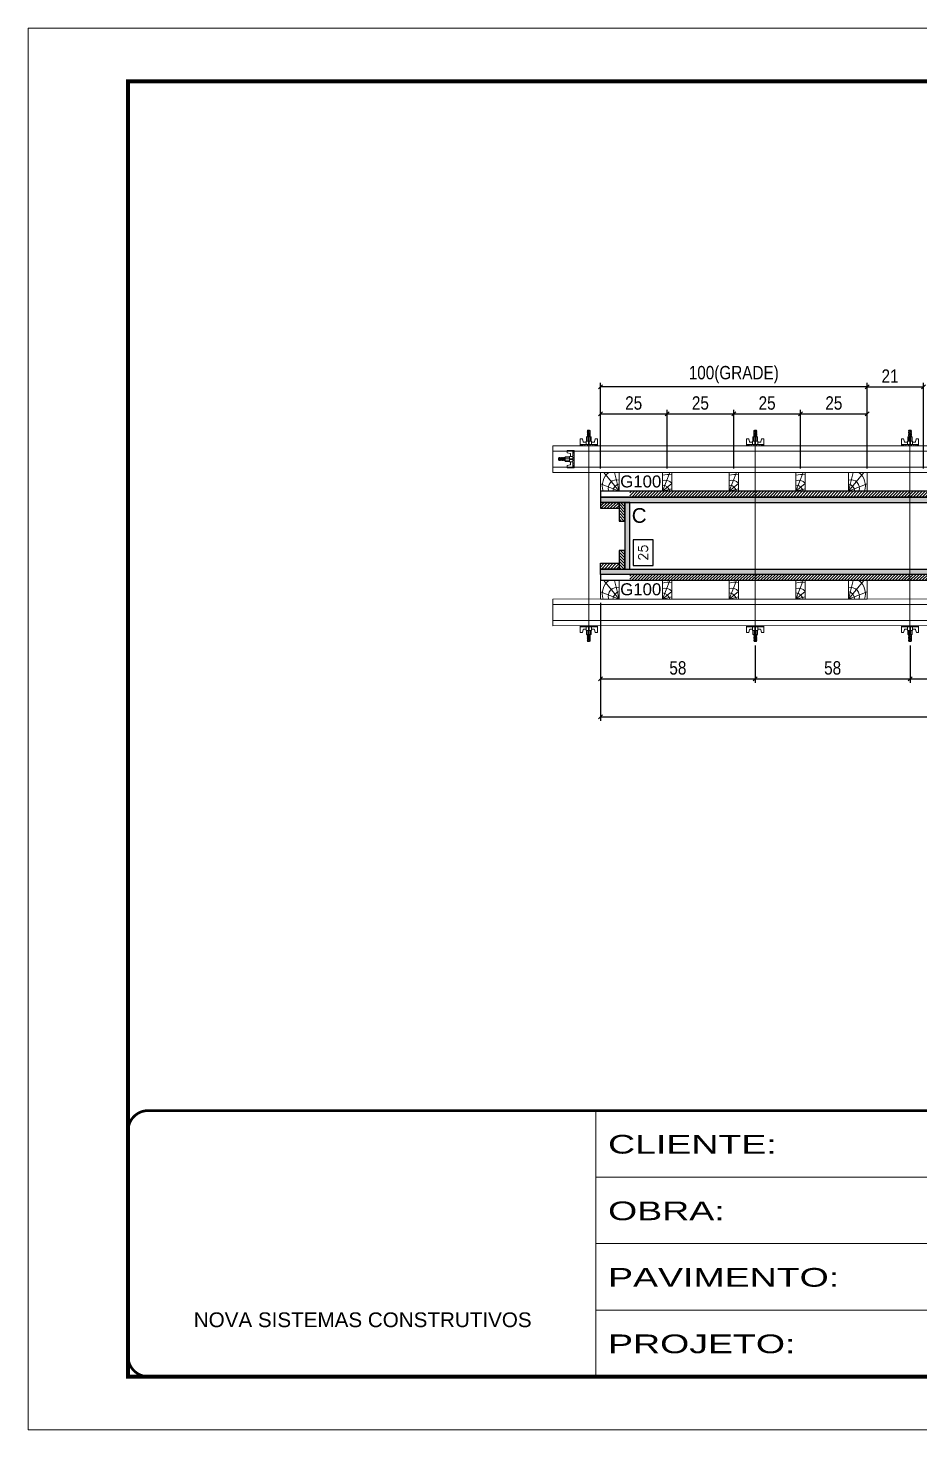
# Model space of a CAD drawing. Extents: x 14400 to 27878, y -21631 to 6985.
# Drawn here: x 17597 to 18265, y 2489 to 3539 of the extents above; entities that cross this region are included whole.
import ezdxf
from ezdxf.enums import TextEntityAlignment as Align

# ---------------------------------------------------------------- set-up
doc = ezdxf.new("R2010")
doc.units = 0
doc.linetypes.add('CONTINUO', pattern=[0])
doc.linetypes.add('DASHED', pattern=[0.75, 0.5, -0.25])
for name, color, linetype in [('CHAPA', 1, 'Continuous'), ('COTA', 241, 'Continuous'), ('SARRAFO', 251, 'Continuous'), ('TEXTO_GERAL', 7, 'Continuous')]:
    doc.layers.add(name, color=color, linetype=linetype)
for name, color, linetype, lineweight in [('Folhas', 255, 'Continuous', 9), ('Hachura', 251, 'Continuous', 9), ('Madeira', 126, 'Continuous', 18), ('Perfil Metálico', 224, 'Continuous', 18), ('SARRAFO DE PRESSAO', 251, 'DASHED', 9)]:
    doc.layers.add(name, color=color, linetype=linetype, lineweight=lineweight)
doc.styles.add('ARIAL', font='arial.ttf')
doc.styles.add('COTA TECNICA 2X', font='techl___.ttf', dxfattribs={"height": 10})
doc.styles.add('ROMANS', font='romans.shx')
doc.styles.add('SANSSERIF', font='sas_____.pfb')
doc.styles.add('Tecnologia', font='')
doc.styles.get('Tecnologia').set_extended_font_data('Forgotten Futurist')
doc.dimstyles.new('SECAO PILAR', dxfattribs={"dimtxt": 10, "dimasz": 3, "dimexe": 3, "dimexo": 3, "dimgap": 3, "dimtad": 1, "dimdec": 1, "dimlfac": 0.5, "dimzin": 12, "dimdsep": 46, "dimtxsty": 'COTA TECNICA 2X', "dimblk1": 'OBLIQUE', "dimblk2": 'OBLIQUE', "dimsah": 1, "dimcen": 0.9, "dimclrd": 256, "dimclre": 256, "dimclrt": 256, "dimadec": 1, "dimazin": 3, "dimtfac": 1, "dimtdec": 1, "dimtmove": 0, "dimatfit": 3, "dimfxl": 1, "dimtolj": 1, "dimtzin": 12, "dimarcsym": 0})
doc.dimstyles.new('SECÇÃO 2', dxfattribs={"dimtxt": 7, "dimasz": 6, "dimexe": 0.18, "dimexo": 2, "dimgap": -4, "dimtad": 3, "dimdec": 1, "dimlfac": 0.5, "dimzin": 12, "dimdsep": 46, "dimtxsty": 'ROMANS', "dimblk": 'ARCHTICK', "dimcen": 0.09, "dimse1": 1, "dimse2": 1, "dimsd1": 1, "dimsd2": 1, "dimclrd": 180, "dimclre": 5, "dimclrt": 1, "dimadec": 0, "dimazin": 3, "dimtfac": 1, "dimtdec": 1, "dimtofl": 0, "dimtmove": 0, "dimatfit": 3, "dimldrblk": 'ARCHTICK', "dimfxl": 1, "dimtolj": 1, "dimtzin": 0, "dimarcsym": 0})

# ---------------------------------------------------------------- blocks, each defined once
blk = doc.blocks.new('9999999999')
at = {"color": 30, "linetype": 'CONTINUO'}
for p, q in [((98564.6, 34230.2), (98564.6, 34429.4)), ((98564.6, 34379.6), (99584, 34379.6)), ((98564.6, 34329.8), (99488, 34329.8)), ((98564.6, 34280), (99488, 34280))]:
    blk.add_line(p, q, dxfattribs=at)
at = {"color": 30, "linetype": 'CONTINUO', "const_width": 2}
blk.add_lwpolyline([(99584, 34230.2), (99584, 34414.4, 0.414214), (99569, 34429.4), (98229, 34429.4, 0.414214), (98214, 34414.4), (98214, 34245.2, 0.414214), (98229, 34230.2), (99584, 34230.2)], format="xyb", dxfattribs=at)
at = {"layer": 'Folhas'}
blk.add_lwpolyline([(98139, 34190.2), (99624, 34190.2), (99624, 35240.2), (98139, 35240.2)], close=True, dxfattribs=at)
at = {"layer": 'Folhas', "color": 30, "const_width": 3}
blk.add_lwpolyline([(98214, 34230.2), (99584, 34230.2), (99584, 35200.2), (98214, 35200.2)], close=True, dxfattribs=at)
at = {"color": 7, "linetype": 'Continuous', "ltscale": 5, "style": 'ARIAL'}
blk.add_text('NOVA SISTEMAS CONSTRUTIVOS', height=11.059, dxfattribs=at).set_placement((98263.2, 34267.2))
at = {"layer": 'Folhas', "color": 7, "style": 'Tecnologia', "width": 1.5}
for s, p in [('CLIENTE:', (98573.7, 34397.2)), ('OBRA:', (98573.7, 34347.3)), ('PAVIMENTO:', (98573.7, 34297.5)), ('PROJETO:', (98573.7, 34247.7))]:
    blk.add_text(s, height=14, dxfattribs=at).set_placement(p)
blk = doc.blocks.new('*D4417')
at = {"layer": 'COTA', "color": 180, "lineweight": -2, "transparency": 16777216}
for p, q in [((18065.4, 3155.7), (18050.4, 3155.7)), ((18050.4, 3155.7), (18050.4, 3136.4)), ((18065.4, 3136.4), (18065.4, 3155.7)), ((18050.4, 3136.4), (18065.4, 3136.4))]:
    blk.add_line(p, q, dxfattribs=at)
at = {"layer": 'Defpoints', "color": 0, "transparency": 16777216}
for p in [(18065.3, 3183.7), (18065.3, 3133.7), (18069.4, 3133.7)]:
    blk.add_point(p, dxfattribs=at)
at = {"layer": 'COTA', "color": 1, "transparency": 16777216, "insert": (18057.9, 3146.1), "char_height": 7, "attachment_point": 5, "rotation": 90, "style": 'ROMANS'}
blk.add_mtext('\\A1;25', dxfattribs=at)
blk = doc.blocks.new('_ArchTick')
at = {"color": 0, "linetype": 'ByBlock', "const_width": 0.15}
blk.add_lwpolyline([(-0.5, -0.5), (0.5, 0.5)], dxfattribs=at)
blk = doc.blocks.new('*D4418')
at = {"layer": 'COTA', "color": 180, "lineweight": -2, "transparency": 16777216}
for p, q in [((18392.6, 3152.7), (18366.6, 3152.7)), ((18366.6, 3152.7), (18366.6, 3137.7)), ((18392.6, 3137.7), (18392.6, 3152.7)), ((18366.6, 3137.7), (18392.6, 3137.7))]:
    blk.add_line(p, q, dxfattribs=at)
at = {"layer": 'Defpoints', "color": 0, "transparency": 16777216}
for p in [(18048, 3133.7), (18704, 3133.7), (18704, 3133.7)]:
    blk.add_point(p, dxfattribs=at)
at = {"layer": 'COTA', "color": 1, "transparency": 16777216, "insert": (18379.6, 3145.2), "char_height": 7, "attachment_point": 5, "style": 'ROMANS'}
blk.add_mtext('\\A1;328', dxfattribs=at)
blk = doc.blocks.new('_Oblique')
at = {"color": 0, "linetype": 'ByBlock', "lineweight": -2}
blk.add_line((-0.5, -0.5), (0.5, 0.5), dxfattribs=at)
blk = doc.blocks.new('*D4419')
at = {"layer": 'COTA', "lineweight": -2, "transparency": 16777216}
for p, q in [((18026, 3108.4), (18026, 3020.2)), ((18726, 3108.4), (18726, 3020.2)), ((18026, 3023.2), (18726, 3023.2))]:
    blk.add_line(p, q, dxfattribs=at)
at = {"layer": 'Defpoints', "color": 0, "transparency": 16777216}
for p in [(18026, 3111.4), (18726, 3111.4), (18726, 3023.2)]:
    blk.add_point(p, dxfattribs=at)
at = {"layer": 'COTA', "lineweight": -2, "transparency": 16777216, "xscale": 3, "yscale": 3, "zscale": 3, "rotation": 180}
blk.add_blockref('_Oblique', (18026, 3023.2), dxfattribs=at)
at = {"layer": 'COTA', "lineweight": -2, "transparency": 16777216, "xscale": 3, "yscale": 3, "zscale": 3}
blk.add_blockref('_Oblique', (18726, 3023.2), dxfattribs=at)
at = {"layer": 'COTA', "transparency": 16777216, "insert": (18376, 3031.4), "char_height": 10, "attachment_point": 5, "style": 'COTA TECNICA 2X'}
blk.add_mtext('\\A1;350 - PAINEL', dxfattribs=at)
blk = doc.blocks.new('*D4420')
at = {"layer": 'COTA', "lineweight": -2, "transparency": 16777216}
for p, q in [((18026, 3108.3), (18026, 3048.6)), ((18142, 3076.6), (18142, 3048.6)), ((18026, 3051.6), (18142, 3051.6))]:
    blk.add_line(p, q, dxfattribs=at)
at = {"layer": 'Defpoints', "color": 0, "transparency": 16777216}
for p in [(18026, 3111.3), (18142, 3079.6), (18142, 3051.6)]:
    blk.add_point(p, dxfattribs=at)
at = {"layer": 'COTA', "lineweight": -2, "transparency": 16777216, "xscale": 3, "yscale": 3, "zscale": 3, "rotation": 180}
blk.add_blockref('_Oblique', (18026, 3051.6), dxfattribs=at)
at = {"layer": 'COTA', "lineweight": -2, "transparency": 16777216, "xscale": 3, "yscale": 3, "zscale": 3}
blk.add_blockref('_Oblique', (18142, 3051.6), dxfattribs=at)
at = {"layer": 'COTA', "transparency": 16777216, "insert": (18084, 3059.7), "char_height": 10, "attachment_point": 5, "style": 'COTA TECNICA 2X'}
blk.add_mtext('\\A1;58', dxfattribs=at)
blk = doc.blocks.new('C')
at = {"layer": 'Hachura', "color": 0}
for p, q in [((0, 3.22), (0, -3.22)), ((0.45, 3.22), (0, 3.22)), ((0.46, 3.16), (0, 3.16)), ((0.46, 3.05), (0, 3.05)), ((0.46, 2.88), (0, 2.88)), ((0, 2.75), (0, -1.16)), ((0.46, 2.65), (0, 2.65)), ((0.46, 2.23), (0, 2.23)), ((0.46, 1.51), (0, 1.51)), ((0.39, 0.49), (0.17, 0.49)), ((0.45, -3.23), (0.45, 3.22)), ((0.45, 3.22), (2.58, 3.22)), ((1.74, 0.97), (0.45, 0.97)), ((1.45, 0.1), (0.45, 0.1)), ((1.35, 1.94), (1.35, 0.96)), ((2.58, 2.39), (1.47, 2.09)), ((1.74, -0.97), (1.74, 0.97)), ((1.74, 0.97), (1.74, 0.84)), ((1.74, 0.97), (1.74, 0.84)), ((1.74, 0.84), (3.35, 0.84)), ((3.35, 0.45), (1.74, 0.45)), ((2.58, 3.22), (2.58, 2.39)), ((3.32, 0.84), (3.32, -0.84)), ((3.35, 0.84), (3.35, -0.84)), ((3.68, 0.45), (3.35, 0.45)), ((3.84, -0.52), (3.35, 0.45)), ((3.35, 0.06), (3.67, -0.57)), ((3.68, 0.45), (4.16, -0.52)), ((3.72, 0.5), (4.25, -0.57)), ((4.37, -0.55), (3.83, 0.53)), ((4.15, 0.45), (3.93, 0.45)), ((4.42, -0.52), (3.93, 0.45)), ((4.15, 0.45), (4.26, 0.45)), ((4.26, 0.45), (4.74, -0.52)), ((4.3, 0.5), (4.83, -0.57)), ((4.95, -0.55), (4.41, 0.53)), ((4.51, 0.45), (4.84, 0.45)), ((5, -0.52), (4.51, 0.45)), ((4.84, 0.45), (5.32, -0.52)), ((4.88, 0.5), (5.41, -0.57)), ((5.53, -0.55), (4.99, 0.53)), ((5.58, -0.52), (5.09, 0.45)), ((5.42, 0.45), (5.09, 0.45)), ((5.58, -0.52), (5.09, 0.45)), ((5.42, 0.45), (5.74, -0.19)), ((5.46, 0.5), (5.74, -0.07)), ((5.74, 0.19), (5.57, 0.53)), ((5.74, 0.32), (5.68, 0.45)), ((5.68, 0.45), (5.74, 0.45)), ((5.74, 0.45), (5.9, 0.29)), ((5.74, 0.45), (5.74, -0.52)), ((5.9, -0.36), (5.9, 0.29)), ((0.45, 0), (0, 0)), ((0.46, -1.52), (0, -1.52)), ((0.46, -2.23), (0, -2.23)), ((0.46, -2.65), (0, -2.65)), ((0.46, -2.88), (0, -2.88)), ((0.46, -3.05), (0, -3.05)), ((0.46, -3.16), (0, -3.16)), ((0, -3.22), (2.57, -3.22)), ((0.08, -0.48), (0.29, -0.48)), ((0.29, -0.48), (0.4, -0.48)), ((0.45, 0), (0.45, -0.97)), ((0.45, -0.16), (1.45, -0.16)), ((0.45, -0.65), (0.45, -0.32)), ((0.45, -3.23), (0.45, -0.65)), ((0.45, -0.97), (1.74, -0.97)), ((1.35, -1.94), (1.35, -0.97)), ((2.58, -2.39), (1.47, -2.1)), ((3.35, -0.32), (1.74, -0.32)), ((3.35, -0.84), (1.74, -0.84)), ((2.58, -3.23), (2.58, -2.39)), ((3.35, -0.07), (3.58, -0.52)), ((3.35, -0.52), (3.58, -0.52)), ((3.84, -0.52), (4.16, -0.52)), ((4.42, -0.52), (4.74, -0.52)), ((4.63, -0.52), (4.74, -0.52)), ((5, -0.52), (5.32, -0.52)), ((5.58, -0.52), (5.74, -0.52)), ((5.74, -0.52), (5.9, -0.36)), ((5.74, -0.52), (5.74, -0.52))]:
    blk.add_line(p, q, dxfattribs=at)
for centre, radius, start, end in [((1.52, 1.94), 0.161, 104.7436, 180), ((1.44, -0.03), 0.129, 272.695, 87.305), ((3.81, 0.39), 0.143, 25.5688, 154.4312), ((4.39, 0.39), 0.143, 25.5688, 154.4312), ((4.97, 0.39), 0.143, 25.5688, 154.4312), ((5.55, 0.39), 0.143, 25.5688, 154.4312), ((0.17, -0.37), 0.174, 221.744, 317.8592), ((1.52, -1.94), 0.161, 180, 255.2564), ((3.71, -0.4), 0.174, 222.1408, 318.256), ((4.29, -0.4), 0.174, 222.1408, 318.256), ((4.87, -0.4), 0.174, 222.1408, 318.256), ((5.45, -0.4), 0.174, 222.1408, 318.256), ((5.61, -0.4), 0.174, 317.8592, 318.256)]:
    blk.add_arc(centre, radius, start, end, dxfattribs=at)
blk = doc.blocks.new('*D4423')
at = {"layer": 'COTA', "lineweight": -2, "transparency": 16777216}
for p, q in [((18142, 3076.6), (18142, 3048.6)), ((18258, 3076.6), (18258, 3048.6)), ((18142, 3051.6), (18258, 3051.6))]:
    blk.add_line(p, q, dxfattribs=at)
at = {"layer": 'Defpoints', "color": 0, "transparency": 16777216}
for p in [(18142, 3079.6), (18258, 3079.6), (18258, 3051.6)]:
    blk.add_point(p, dxfattribs=at)
at = {"layer": 'COTA', "lineweight": -2, "transparency": 16777216, "xscale": 3, "yscale": 3, "zscale": 3, "rotation": 180}
blk.add_blockref('_Oblique', (18142, 3051.6), dxfattribs=at)
at = {"layer": 'COTA', "lineweight": -2, "transparency": 16777216, "xscale": 3, "yscale": 3, "zscale": 3}
blk.add_blockref('_Oblique', (18258, 3051.6), dxfattribs=at)
at = {"layer": 'COTA', "transparency": 16777216, "insert": (18200, 3059.7), "char_height": 10, "attachment_point": 5, "style": 'COTA TECNICA 2X'}
blk.add_mtext('\\A1;58', dxfattribs=at)
blk = doc.blocks.new('PONTALETE')
at = {"layer": 'Madeira'}
for q in [(2.71, 7), (7, 5.76), (7, 1.74)]:
    blk.add_line((0, 0), q, dxfattribs=at)
blk.add_lwpolyline([(0, 0), (7, 0), (7, 7), (0, 7)], close=True, dxfattribs=at)
for centre, radius, start, end in [((2.04, 0.06), 6.23, 37.2818, 109.0913), ((1.09, 0.9), 3.19, 343.603, 109.9847), ((-0.21, -0.78), 3.09, 14.6322, 86.0383)]:
    blk.add_arc(centre, radius, start, end, dxfattribs=at)
blk = doc.blocks.new('MEIO PONTALETE')
at = {"layer": 'Madeira'}
for q in [(2.71, 7), (3.5, 2.88), (3.5, 0.87)]:
    blk.add_line((0, 0), q, dxfattribs=at)
blk.add_lwpolyline([(0, 0), (3.5, 0), (3.5, 7), (0, 7)], close=True, dxfattribs=at)
for centre, radius, start, end in [((2.04, 0.06), 6.23, 76.4499, 109.0913), ((1.09, 0.9), 3.19, 40.9063, 109.9847), ((-0.21, -0.78), 3.09, 14.6322, 86.0383)]:
    blk.add_arc(centre, radius, start, end, dxfattribs=at)
blk = doc.blocks.new('*D4424')
at = {"layer": 'COTA', "lineweight": -2, "transparency": 16777216}
for p, q in [((18025.9, 3209.1), (18025.9, 3253)), ((18025.9, 3250), (18075.9, 3250)), ((18075.9, 3209.1), (18075.9, 3253))]:
    blk.add_line(p, q, dxfattribs=at)
at = {"layer": 'Defpoints', "color": 0, "transparency": 16777216}
for p in [(18075.9, 3250), (18025.9, 3206.1), (18075.9, 3206.1)]:
    blk.add_point(p, dxfattribs=at)
at = {"layer": 'COTA', "lineweight": -2, "transparency": 16777216, "xscale": 3, "yscale": 3, "zscale": 3, "rotation": 180}
blk.add_blockref('_Oblique', (18025.9, 3250), dxfattribs=at)
at = {"layer": 'COTA', "lineweight": -2, "transparency": 16777216, "xscale": 3, "yscale": 3, "zscale": 3}
blk.add_blockref('_Oblique', (18075.9, 3250), dxfattribs=at)
at = {"layer": 'COTA', "transparency": 16777216, "insert": (18050.9, 3258.1), "char_height": 10, "attachment_point": 5, "style": 'COTA TECNICA 2X'}
blk.add_mtext('\\A1;25', dxfattribs=at)
blk = doc.blocks.new('*D4425')
at = {"layer": 'COTA', "lineweight": -2, "transparency": 16777216}
for p, q in [((18025.9, 3209.1), (18025.9, 3273.2)), ((18225.9, 3270.2), (18025.9, 3270.2)), ((18225.9, 3209.1), (18225.9, 3273.2))]:
    blk.add_line(p, q, dxfattribs=at)
at = {"layer": 'Defpoints', "color": 0, "transparency": 16777216}
for p in [(18025.9, 3270.2), (18025.9, 3206.1), (18225.9, 3206.1)]:
    blk.add_point(p, dxfattribs=at)
at = {"layer": 'COTA', "lineweight": -2, "transparency": 16777216, "xscale": 3, "yscale": 3, "zscale": 3, "rotation": 180}
blk.add_blockref('_Oblique', (18025.9, 3270.2), dxfattribs=at)
at = {"layer": 'COTA', "lineweight": -2, "transparency": 16777216, "xscale": 3, "yscale": 3, "zscale": 3}
blk.add_blockref('_Oblique', (18225.9, 3270.2), dxfattribs=at)
at = {"layer": 'COTA', "transparency": 16777216, "insert": (18125.9, 3279.4), "char_height": 10, "attachment_point": 5, "style": 'COTA TECNICA 2X'}
blk.add_mtext('\\A1;100(GRADE)', dxfattribs=at)
blk = doc.blocks.new('*D4426')
at = {"layer": 'COTA', "lineweight": -2, "transparency": 16777216}
for p, q in [((18075.9, 3209.1), (18075.9, 3253)), ((18075.9, 3250), (18125.9, 3250)), ((18125.9, 3209.1), (18125.9, 3253))]:
    blk.add_line(p, q, dxfattribs=at)
at = {"layer": 'Defpoints', "color": 0, "transparency": 16777216}
for p in [(18125.9, 3250), (18075.9, 3206.1), (18125.9, 3206.1)]:
    blk.add_point(p, dxfattribs=at)
at = {"layer": 'COTA', "lineweight": -2, "transparency": 16777216, "xscale": 3, "yscale": 3, "zscale": 3, "rotation": 180}
blk.add_blockref('_Oblique', (18075.9, 3250), dxfattribs=at)
at = {"layer": 'COTA', "lineweight": -2, "transparency": 16777216, "xscale": 3, "yscale": 3, "zscale": 3}
blk.add_blockref('_Oblique', (18125.9, 3250), dxfattribs=at)
at = {"layer": 'COTA', "transparency": 16777216, "insert": (18100.9, 3258.1), "char_height": 10, "attachment_point": 5, "style": 'COTA TECNICA 2X'}
blk.add_mtext('\\A1;25', dxfattribs=at)
blk = doc.blocks.new('*D4427')
at = {"layer": 'COTA', "lineweight": -2, "transparency": 16777216}
for p, q in [((18125.9, 3209.1), (18125.9, 3253)), ((18125.9, 3250), (18175.9, 3250)), ((18175.9, 3209.1), (18175.9, 3253))]:
    blk.add_line(p, q, dxfattribs=at)
at = {"layer": 'Defpoints', "color": 0, "transparency": 16777216}
for p in [(18175.9, 3250), (18125.9, 3206.1), (18175.9, 3206.1)]:
    blk.add_point(p, dxfattribs=at)
at = {"layer": 'COTA', "lineweight": -2, "transparency": 16777216, "xscale": 3, "yscale": 3, "zscale": 3, "rotation": 180}
blk.add_blockref('_Oblique', (18125.9, 3250), dxfattribs=at)
at = {"layer": 'COTA', "lineweight": -2, "transparency": 16777216, "xscale": 3, "yscale": 3, "zscale": 3}
blk.add_blockref('_Oblique', (18175.9, 3250), dxfattribs=at)
at = {"layer": 'COTA', "transparency": 16777216, "insert": (18150.9, 3258.1), "char_height": 10, "attachment_point": 5, "style": 'COTA TECNICA 2X'}
blk.add_mtext('\\A1;25', dxfattribs=at)
blk = doc.blocks.new('*D4428')
at = {"layer": 'COTA', "lineweight": -2, "transparency": 16777216}
for p, q in [((18175.9, 3209.1), (18175.9, 3253)), ((18175.9, 3250), (18225.9, 3250)), ((18225.9, 3209.1), (18225.9, 3253))]:
    blk.add_line(p, q, dxfattribs=at)
at = {"layer": 'Defpoints', "color": 0, "transparency": 16777216}
for p in [(18225.9, 3250), (18175.9, 3206.1), (18225.9, 3206.1)]:
    blk.add_point(p, dxfattribs=at)
at = {"layer": 'COTA', "lineweight": -2, "transparency": 16777216, "xscale": 3, "yscale": 3, "zscale": 3, "rotation": 180}
blk.add_blockref('_Oblique', (18175.9, 3250), dxfattribs=at)
at = {"layer": 'COTA', "lineweight": -2, "transparency": 16777216, "xscale": 3, "yscale": 3, "zscale": 3}
blk.add_blockref('_Oblique', (18225.9, 3250), dxfattribs=at)
at = {"layer": 'COTA', "transparency": 16777216, "insert": (18200.9, 3258.1), "char_height": 10, "attachment_point": 5, "style": 'COTA TECNICA 2X'}
blk.add_mtext('\\A1;25', dxfattribs=at)
blk = doc.blocks.new('*D4429')
at = {"layer": 'COTA', "lineweight": -2, "transparency": 16777216}
for p, q in [((18226, 3209.1), (18226, 3273.2)), ((18226, 3270.2), (18268, 3270.2)), ((18268, 3209.1), (18268, 3273.2))]:
    blk.add_line(p, q, dxfattribs=at)
at = {"layer": 'Defpoints', "color": 0, "transparency": 16777216}
for p in [(18268, 3270.2), (18226, 3206.1), (18268, 3206.1)]:
    blk.add_point(p, dxfattribs=at)
at = {"layer": 'COTA', "lineweight": -2, "transparency": 16777216, "xscale": 3, "yscale": 3, "zscale": 3, "rotation": 180}
blk.add_blockref('_Oblique', (18226, 3270.2), dxfattribs=at)
at = {"layer": 'COTA', "lineweight": -2, "transparency": 16777216, "xscale": 3, "yscale": 3, "zscale": 3}
blk.add_blockref('_Oblique', (18268, 3270.2), dxfattribs=at)
at = {"layer": 'COTA', "transparency": 16777216, "insert": (18243, 3278.3), "char_height": 10, "attachment_point": 5, "style": 'COTA TECNICA 2X'}
blk.add_mtext('\\A1;21', dxfattribs=at)
blk = doc.blocks.new('*D4441')
at = {"layer": 'COTA', "lineweight": -2, "transparency": 16777216}
for p, q in [((18258, 3076.6), (18258, 3048.6)), ((18376, 3076.6), (18376, 3048.6)), ((18258, 3051.6), (18376, 3051.6))]:
    blk.add_line(p, q, dxfattribs=at)
at = {"layer": 'Defpoints', "color": 0, "transparency": 16777216}
for p in [(18258, 3079.6), (18376, 3079.6), (18376, 3051.6)]:
    blk.add_point(p, dxfattribs=at)
at = {"layer": 'COTA', "lineweight": -2, "transparency": 16777216, "xscale": 3, "yscale": 3, "zscale": 3, "rotation": 180}
blk.add_blockref('_Oblique', (18258, 3051.6), dxfattribs=at)
at = {"layer": 'COTA', "lineweight": -2, "transparency": 16777216, "xscale": 3, "yscale": 3, "zscale": 3}
blk.add_blockref('_Oblique', (18376, 3051.6), dxfattribs=at)
at = {"layer": 'COTA', "transparency": 16777216, "insert": (18317, 3059.8), "char_height": 10, "attachment_point": 5, "style": 'COTA TECNICA 2X'}
blk.add_mtext('\\A1;59', dxfattribs=at)

msp = doc.modelspace()

# ---------------------------------------------------------------- hatches: boundary and pattern name
at = {"layer": 'Hachura'}
h = msp.add_hatch(dxfattribs=at)
h.set_pattern_fill('ANSI31', color=256, scale=0.5, angle=180, style=0)
h.set_pattern_definition([(225, (8936.0154, -19737.2582), (1.12253202, -1.12253202), [])])
h.paths.add_polyline_path([(18709.95, 3192.15), (18709.97, 3187.75), (18047.97, 3187.74), (18047.97, 3192.14)])
h = msp.add_hatch(color=256, dxfattribs=at)
h.dxf.hatch_style = 1
h.paths.add_polyline_path([(18725.97, 3183.75), (18725.97, 3187.75), (18025.97, 3187.75), (18025.97, 3183.75)])
h = msp.add_hatch(dxfattribs=at)
h.set_pattern_fill('ANSI31', color=256, scale=0.5, angle=180, style=0)
h.set_pattern_definition([(225, (8902.0154, -19745.6582), (1.12253202, -1.12253202), [])])
h.paths.add_polyline_path([(18039.97, 3183.75), (18039.97, 3179.35), (18025.97, 3179.35), (18025.97, 3183.75)])
h = msp.add_hatch(dxfattribs=at)
h.set_pattern_fill('ANSI31', color=256, scale=0.5, angle=270, style=0)
h.set_pattern_definition([(315, (40935.7754, -6319.2019), (1.12253202, 1.12253202), [])])
h.paths.add_polyline_path([(18044.37, 3169.75), (18039.97, 3169.75), (18039.97, 3183.75), (18044.37, 3183.75)])
h = msp.add_hatch(color=256, dxfattribs=at)
h.dxf.hatch_style = 1
h.paths.add_polyline_path([(18044.37, 3133.75), (18047.97, 3133.75), (18047.97, 3183.75), (18044.37, 3183.75)])
h = msp.add_hatch(dxfattribs=at)
h.set_pattern_fill('ANSI31', color=256, scale=0.5, angle=270, style=0)
h.set_pattern_definition([(315, (40935.7754, -6355.2019), (1.12253202, 1.12253202), [])])
h.paths.add_polyline_path([(18044.37, 3133.75), (18039.97, 3133.75), (18039.97, 3147.75), (18044.37, 3147.75)])
h = msp.add_hatch(dxfattribs=at)
h.set_pattern_fill('ANSI31', color=256, scale=0.5, angle=180, style=0)
h.set_pattern_definition([(225, (8902.0154, -19757.6582), (1.12253202, -1.12253202), [])])
h.paths.add_polyline_path([(18039.97, 3133.75), (18039.97, 3138.15), (18025.97, 3138.15), (18025.97, 3133.75)])
h = msp.add_hatch(color=256, dxfattribs=at)
h.dxf.hatch_style = 1
h.paths.add_polyline_path([(18725.97, 3133.75), (18725.97, 3129.75), (18025.97, 3129.75), (18025.97, 3133.75)])
h = msp.add_hatch(dxfattribs=at)
h.set_pattern_fill('ANSI31', color=256, scale=0.5, angle=180, style=0)
h.set_pattern_definition([(225, (8936.0154, -19799.6582), (1.12253202, -1.12253202), [])])
h.paths.add_polyline_path([(18709.97, 3125.48), (18709.95, 3129.75), (18047.97, 3129.75), (18047.97, 3129.75), (18047.97, 3129.75), (18047.97, 3125.35)])

# ---------------------------------------------------------------- linework, layer by layer
at = {"layer": 'CHAPA'}
for points in [[(18725.97, 3183.75), (18725.97, 3187.75), (18025.97, 3187.75), (18025.97, 3183.75)], [(18044.37, 3133.75), (18047.97, 3133.75), (18047.97, 3183.75), (18044.37, 3183.75)], [(18725.97, 3133.75), (18725.97, 3129.75), (18025.97, 3129.75), (18025.97, 3133.75)]]:
    msp.add_lwpolyline(points, close=True, dxfattribs=at)
at = {"layer": 'Hachura'}
for p, q in [((18017.28, 3080.58), (18017.28, 3233.12)), ((18141.97, 3080.58), (18141.97, 3233.12)), ((18257.97, 3080.58), (18257.97, 3233.12))]:
    msp.add_line(p, q, dxfattribs=at)
at = {"layer": 'Madeira'}
for points in [[(18025.95, 3192.13), (18025.97, 3206.13), (18225.96, 3206.12), (18225.94, 3192.12)], [(18025.95, 3111.34), (18025.97, 3125.34), (18225.96, 3125.34), (18225.94, 3111.34)]]:
    msp.add_lwpolyline(points, close=True, dxfattribs=at)
at = {"layer": 'Perfil Metálico'}
for p, q in [((18761.69, 3222.09), (17990.25, 3222.09)), ((18761.69, 3210.09), (17990.25, 3210.09)), ((18761.69, 3107.35), (17990.25, 3107.35)), ((18761.69, 3095.35), (17990.25, 3095.35))]:
    msp.add_line(p, q, dxfattribs=at)
for points in [[(18761.69, 3206.15), (18761.69, 3226.15), (17990.25, 3226.09), (17990.25, 3206.09)], [(17990.25, 3111.35), (17990.25, 3091.35), (18761.69, 3091.41), (18761.69, 3111.41)]]:
    msp.add_lwpolyline(points, close=True, dxfattribs=at)
at = {"layer": 'SARRAFO'}
for points in [[(18025.97, 3187.75), (18725.97, 3187.75), (18725.95, 3192.15), (18025.97, 3192.15)], [(18025.97, 3187.75), (18725.97, 3187.75), (18725.95, 3192.15), (18025.97, 3192.15)], [(18025.97, 3179.35), (18039.97, 3179.35), (18039.97, 3183.75), (18025.97, 3183.75)], [(18025.97, 3179.35), (18039.97, 3179.35), (18039.97, 3183.75), (18025.97, 3183.75)], [(18039.97, 3183.75), (18039.97, 3169.75), (18044.37, 3169.75), (18044.37, 3183.75)], [(18039.97, 3183.75), (18039.97, 3169.75), (18044.37, 3169.75), (18044.37, 3183.75)], [(18039.97, 3147.75), (18039.97, 3133.75), (18044.37, 3133.75), (18044.37, 3147.75)], [(18039.97, 3147.75), (18039.97, 3133.75), (18044.37, 3133.75), (18044.37, 3147.75)], [(18025.97, 3138.15), (18039.97, 3138.15), (18039.97, 3133.75), (18025.97, 3133.75)], [(18025.97, 3138.15), (18039.97, 3138.15), (18039.97, 3133.75), (18025.97, 3133.75)], [(18025.97, 3125.35), (18725.97, 3125.35), (18725.95, 3129.75), (18025.97, 3129.75)], [(18025.97, 3125.35), (18725.97, 3125.35), (18725.95, 3129.75), (18025.97, 3129.75)]]:
    msp.add_lwpolyline(points, close=True, dxfattribs=at)

# ---------------------------------------------------------------- block references
at = {"layer": 'Hachura', "linetype": 'Continuous', "yscale": 2, "zscale": 2}
for p, xscale, rotation in [((18017.29, 3226.12), -2, 270), ((18141.96, 3226.12), 2, 90.00000000000001), ((18257.93, 3226.12), 2, 90.00000000000001), ((18006.28, 3216.15), 2, 180), ((18017.28, 3091.38), 2, 270), ((18141.97, 3091.38), -2, 90), ((18257.97, 3091.38), -2, 90)]:
    msp.add_blockref('C', p, dxfattribs=dict(at, xscale=xscale, rotation=rotation))
at = {"layer": 'Madeira'}
for name, p, xscale, yscale, zscale, rotation in [('PONTALETE', (18039.95, 3192.12), 2, 2, 2, 89.93708930310329), ('MEIO PONTALETE', (18072.45, 3192.13), 1.999999997962732, 1.999999997962732, 1.999999997962732, 359.9370893031033), ('MEIO PONTALETE', (18122.45, 3192.13), 1.999999997962732, 1.999999997962732, 1.999999997962732, 359.9370893031033), ('MEIO PONTALETE', (18172.45, 3192.13), 1.999999997962732, 1.999999997962732, 1.999999997962732, 359.9370893031033), ('PONTALETE', (18211.94, 3192.14), -2, 2, 2, 269.9370893031033), ('PONTALETE', (18039.95, 3111.33), 2, 2, 2, 89.93708930310329), ('MEIO PONTALETE', (18072.45, 3111.34), 1.999999997962732, 1.999999997962732, 1.999999997962732, 359.9370893031033), ('MEIO PONTALETE', (18122.45, 3111.34), 1.999999997962732, 1.999999997962732, 1.999999997962732, 359.9370893031033), ('MEIO PONTALETE', (18172.45, 3111.34), 1.999999997962732, 1.999999997962732, 1.999999997962732, 359.9370893031033), ('PONTALETE', (18211.94, 3111.35), -2, 2, 2, 269.9370893031033)]:
    msp.add_blockref(name, p, dxfattribs=dict(at, xscale=xscale, yscale=yscale, zscale=zscale, rotation=rotation))
at = {"layer": 'SARRAFO DE PRESSAO', "color": 6, "linetype": 'ByBlock'}
msp.add_blockref('9999999999', (-80542.01, -31701.2), dxfattribs=at)

# ---------------------------------------------------------------- texts
at = {"layer": 'TEXTO_GERAL', "color": 0, "linetype": 'Continuous', "style": 'SANSSERIF'}
for p in [(18040.81, 3199.43), (18040.81, 3118.64)]:
    msp.add_text('G100', height=9, dxfattribs=at).set_placement(p, align=Align.MIDDLE_LEFT)
at = {"layer": 'TEXTO_GERAL', "style": 'ARIAL'}
msp.add_text('C', height=11, dxfattribs=at).set_placement((18054.98, 3173.94), align=Align.MIDDLE_CENTER)

# ---------------------------------------------------------------- dimensions: what is measured, and where the dimension line sits
at = {"layer": 'COTA'}
for base, p1, p2, text, picture, middle in [((18025.95, 3270.22), (18225.94, 3206.07), (18025.95, 3206.09), '<>(GRADE)', '*D4425', (18125.94, 3279.44)), ((18725.97, 3023.19), (18025.97, 3111.36), (18725.97, 3111.4), '<> - PAINEL', '*D4419', (18375.97, 3031.41))]:
    dim = msp.add_linear_dim(base=base, p1=p1, p2=p2, text=text, dimstyle='SECAO PILAR', dxfattribs=at)
    dim.commit()
    dim.dimension.update_dxf_attribs({"geometry": picture, "text_midpoint": middle})
for base, p1, p2, dimstyle, picture, middle in [((18268, 3270.22), (18225.96, 3206.12), (18268, 3206.11), 'SECAO PILAR', '*D4429', (18242.98, 3270.22)), ((18703.97, 3133.75), (18047.97, 3133.75), (18703.97, 3133.75), 'SECÇÃO 2', '*D4418', (18379.58, 3133.75))]:
    dim = msp.add_linear_dim(base=base, p1=p1, p2=p2, dimstyle=dimstyle, dxfattribs=at)
    dim.commit()
    dim.dimension.update_dxf_attribs({"geometry": picture, "text_midpoint": middle, "dimtype": 160})
for base, p1, p2, picture, middle in [((18075.95, 3250.02), (18025.95, 3206.09), (18075.95, 3206.08), '*D4424', (18050.95, 3258.13)), ((18125.95, 3250.02), (18075.95, 3206.08), (18125.95, 3206.08), '*D4426', (18100.95, 3258.13)), ((18175.95, 3250.02), (18125.95, 3206.08), (18175.95, 3206.08), '*D4427', (18150.95, 3258.13)), ((18225.94, 3250.02), (18175.95, 3206.08), (18225.94, 3206.08), '*D4428', (18200.94, 3258.13)), ((18142.04, 3051.61), (18025.97, 3111.35), (18142.04, 3079.58), '*D4420', (18084, 3059.74)), ((18258.04, 3051.61), (18142.04, 3079.58), (18258.04, 3079.58), '*D4423', (18200.04, 3059.74)), ((18376.03, 3051.61), (18258.04, 3079.58), (18376.03, 3079.58), '*D4441', (18317.04, 3059.75))]:
    dim = msp.add_linear_dim(base=base, p1=p1, p2=p2, dimstyle='SECAO PILAR', dxfattribs=at)
    dim.commit()
    dim.dimension.update_dxf_attribs({"geometry": picture, "text_midpoint": middle})
dim = msp.add_linear_dim(base=(18069.38, 3133.75), p1=(18065.29, 3183.75), p2=(18065.29, 3133.75), angle=270, dimstyle='SECÇÃO 2', dxfattribs=at)
dim.commit()
dim.dimension.update_dxf_attribs({"geometry": '*D4417', "text_midpoint": (18069.38, 3146.07), "dimtype": 160})

doc.saveas('drawing.dxf')
